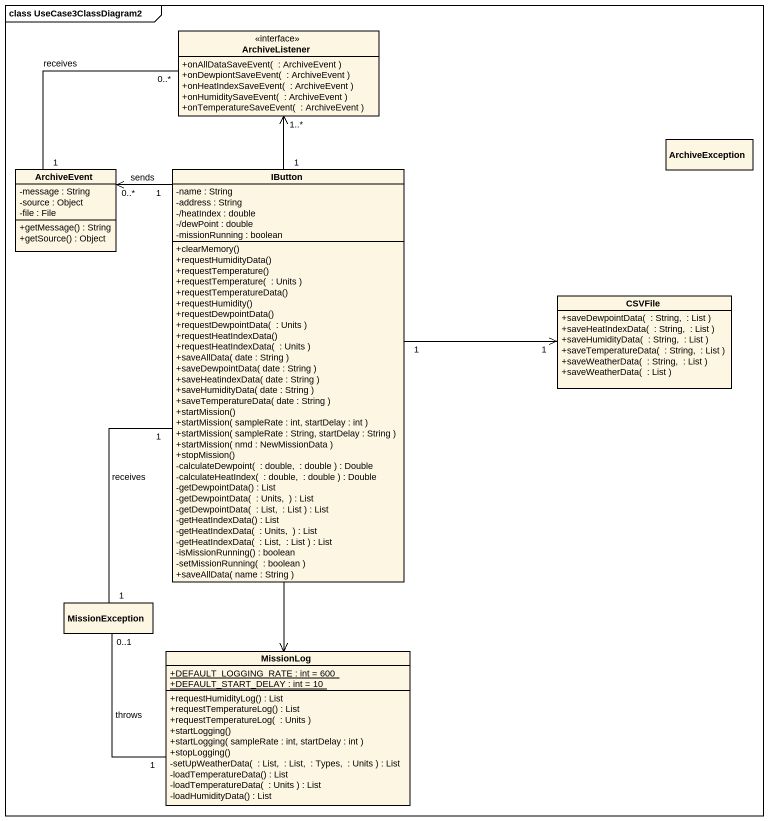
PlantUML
@startuml
mainframe class UseCase3ClassDiagram2
hide circle
hide empty members
skinparam classAttributeIconSize 0
interface ArchiveListener {
  +onAllDataSaveEvent(  : ArchiveEvent )
  +onDewpiontSaveEvent(  : ArchiveEvent )
  +onHeatIndexSaveEvent(  : ArchiveEvent )
  +onHumiditySaveEvent(  : ArchiveEvent )
  +onTemperatureSaveEvent(  : ArchiveEvent )
}
class ArchiveException
class ArchiveEvent {
  -message : String
  -source : Object
  -file : File
  +getMessage() : String
  +getSource() : Object
}
class IButton {
  -name : String
  -address : String
  -/heatIndex : double
  -/dewPoint : double
  -missionRunning : boolean
  +clearMemory()
  +requestHumidityData()
  +requestTemperature()
  +requestTemperature(  : Units )
  +requestTemperatureData()
  +requestHumidity()
  +requestDewpointData()
  +requestDewpointData(  : Units )
  +requestHeatIndexData()
  +requestHeatIndexData(  : Units )
  +saveAllData( date : String )
  +saveDewpointData( date : String )
  +saveHeatindexData( date : String )
  +saveHumidityData( date : String )
  +saveTemperatureData( date : String )
  +startMission()
  +startMission( sampleRate : int, startDelay : int )
  +startMission( sampleRate : String, startDelay : String )
  +startMission( nmd : NewMissionData )
  +stopMission()
  -calculateDewpoint(  : double,  : double ) : Double
  -calculateHeatIndex(  : double,  : double ) : Double
  -getDewpointData() : List
  -getDewpointData(  : Units,  ) : List
  -getDewpointData(  : List,  : List ) : List
  -getHeatIndexData() : List
  -getHeatIndexData(  : Units,  ) : List
  -getHeatIndexData(  : List,  : List ) : List
  -isMissionRunning() : boolean
  -setMissionRunning(  : boolean )
  +saveAllData( name : String )
}
class CSVFile {
  +saveDewpointData(  : String,  : List )
  +saveHeatIndexData(  : String,  : List )
  +saveHumidityData(  : String,  : List )
  +saveTemperatureData(  : String,  : List )
  +saveWeatherData(  : String,  : List )
  +saveWeatherData(  : List )
}
class MissionException
class MissionLog {
  {static} +DEFAULT_LOGGING_RATE : int = 600
  {static} +DEFAULT_START_DELAY : int = 10
  +requestHumidityLog() : List
  +requestTemperatureLog() : List
  +requestTemperatureLog(  : Units )
  +startLogging()
  +startLogging( sampleRate : int, startDelay : int )
  +stopLogging()
  -setUpWeatherData(  : List,  : List,  : Types,  : Units ) : List
  -loadTemperatureData() : List
  -loadTemperatureData(  : Units ) : List
  -loadHumidityData() : List
}
ArchiveEvent "1" -up- "0..*" ArchiveListener : receives
IButton "1" -up-> "1..*" ArchiveListener
IButton "1" -up-> "0..*" ArchiveEvent : sends
IButton "1" -right-> "1" CSVFile
IButton --> MissionLog
MissionException "1" -up- "1" IButton : receives
MissionException "0..1" -- "1" MissionLog : throws
@enduml
